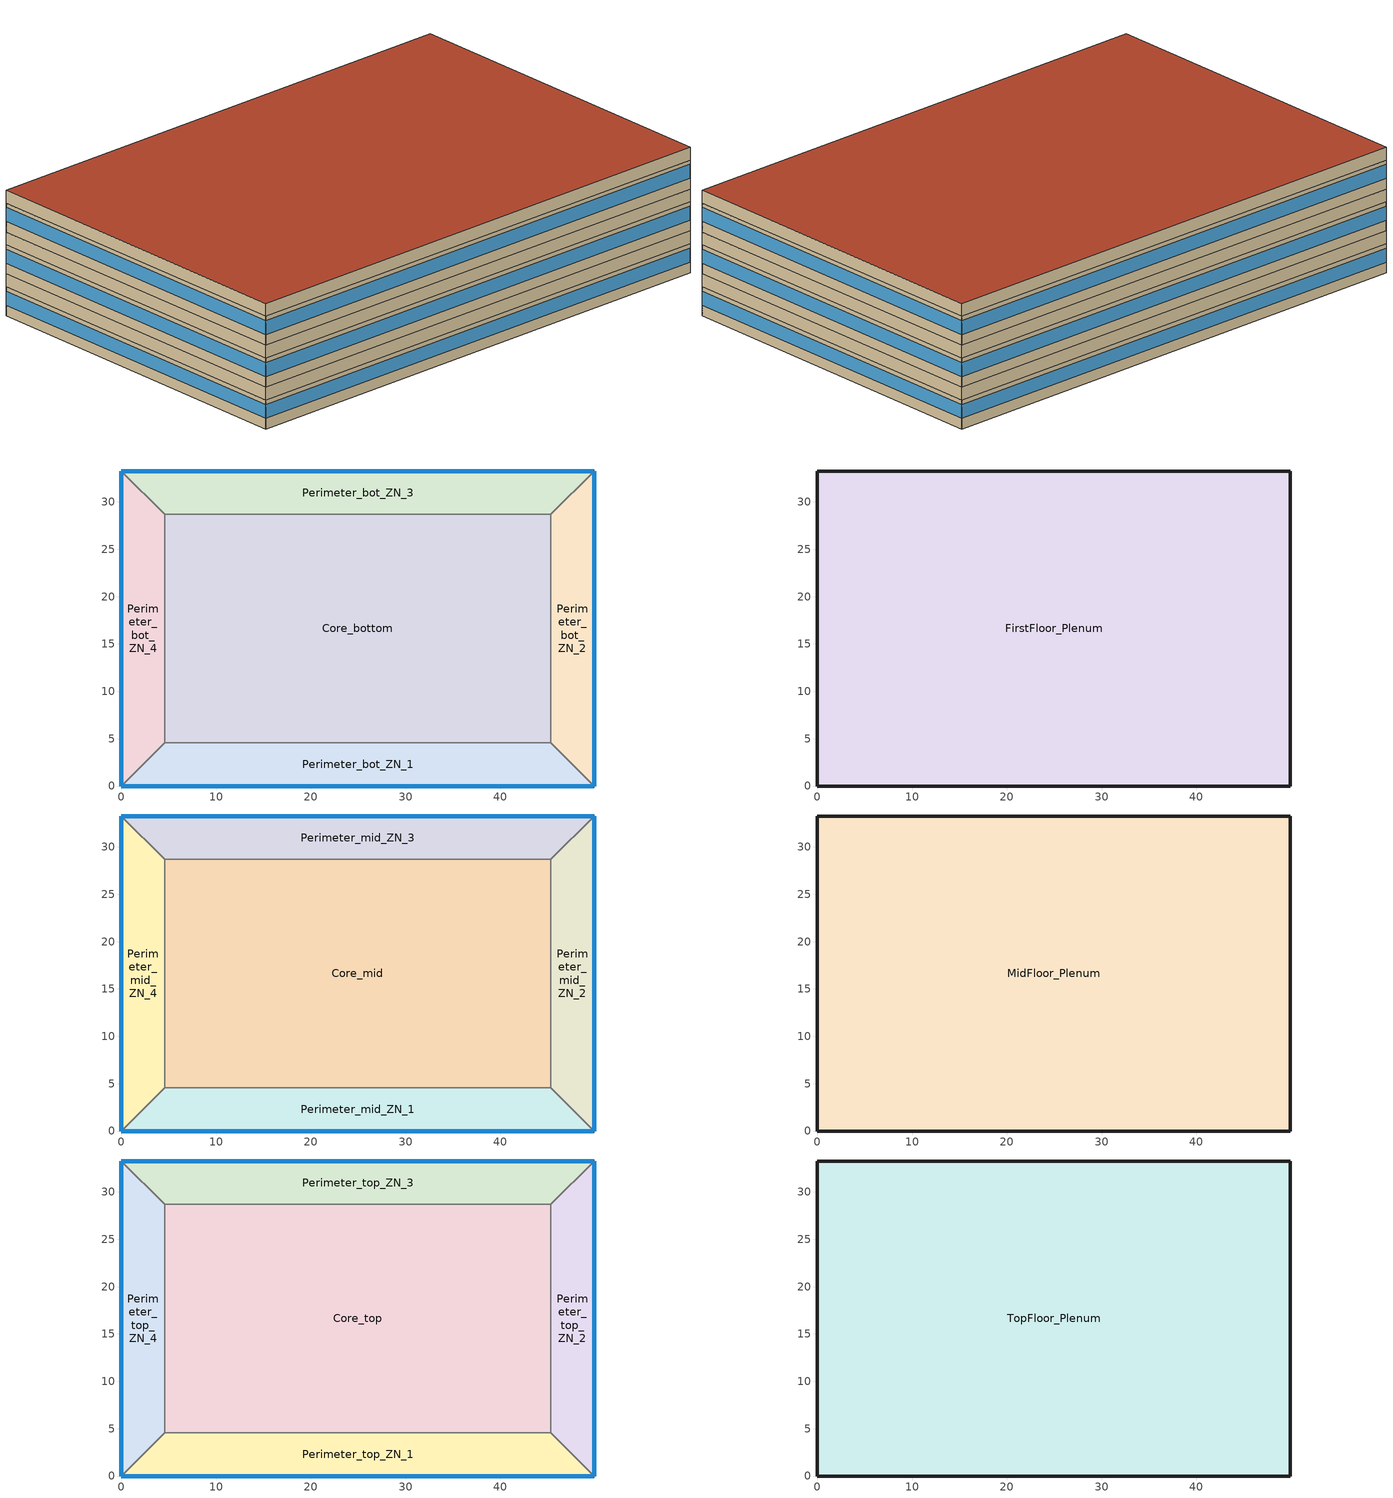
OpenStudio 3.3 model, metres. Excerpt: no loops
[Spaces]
Core_bottom
 floor ground (Core_bottom F-Factor Construction): 45.34,28.7 45.34,4.57 4.57,4.57 4.57,28.7 z0
 wall to Perimeter_bot_ZN_1: 4.57,4.57 45.34,4.57 z0:2.74
 wall to Perimeter_bot_ZN_2: 45.34,4.57 45.34,28.7 z0:2.74
 wall to Perimeter_bot_ZN_4: 4.57,28.7 4.57,4.57 z0:2.74
 wall to Perimeter_bot_ZN_3: 45.34,28.7 4.57,28.7 z0:2.74
Perimeter_bot_ZN_2
 floor ground (Perimeter_bot_ZN_2 F-Factor Construction): 49.91,33.27 49.91,0 45.34,4.57 45.34,28.7 z0
 wall outside: 49.91,0 49.91,33.27 z0:2.74
 wall to Perimeter_bot_ZN_1: 45.34,4.57 49.91,0 z0:2.74
 wall to Perimeter_bot_ZN_3: 49.91,33.27 45.34,28.7 z0:2.74
 window: 49.91,0 49.91,33.27 z1.02:2.33
Perimeter_bot_ZN_3
 floor ground (Perimeter_bot_ZN_3 F-Factor Construction): 49.91,33.27 45.34,28.7 4.57,28.7 0,33.27 z0
 wall outside: 49.91,33.27 0,33.27 z0:2.74
 wall to Perimeter_bot_ZN_4: 0,33.27 4.57,28.7 z0:2.74
 window: 49.91,33.27 0,33.27 z1.02:2.33
Perimeter_bot_ZN_1
 floor ground (Perimeter_bot_ZN_1 F-Factor Construction): 45.34,4.57 49.91,0 0,0 4.57,4.57 z0
 wall outside: 0,0 49.91,0 z0:2.74
 wall to Perimeter_bot_ZN_4: 4.57,4.57 0,0 z0:2.74
 window: 0,0 49.91,0 z1.02:2.33
Perimeter_bot_ZN_4
 floor ground (Perimeter_bot_ZN_4 F-Factor Construction): 0,33.27 4.57,28.7 4.57,4.57 0,0 z0
 wall outside: 0,33.27 0,0 z0:2.74
 window: 0,33.27 0,0 z1.02:2.33
FirstFloor_Plenum
 floor to Perimeter_bot_ZN_3: 49.91,33.27 45.34,28.7 4.57,28.7 0,33.27 z2.74
 floor to Perimeter_bot_ZN_1: 45.34,4.57 49.91,0 0,0 4.57,4.57 z2.74
 floor to Core_bottom: 45.34,28.7 45.34,4.57 4.57,4.57 4.57,28.7 z2.74
 floor to Perimeter_bot_ZN_4: 0,33.27 4.57,28.7 4.57,4.57 0,0 z2.74
 floor to Perimeter_bot_ZN_2: 49.91,33.27 49.91,0 45.34,4.57 45.34,28.7 z2.74
 wall outside: 0,33.27 0,0 49.91,0 49.91,33.27 0,33.27 z2.74:3.96
Perimeter_mid_ZN_4
 floor to FirstFloor_Plenum: 0,33.27 4.57,28.7 4.57,4.57 0,0 z3.96
 wall outside: 0,33.27 0,0 z3.96:6.71
 wall to Perimeter_mid_ZN_3: 4.57,28.7 0,33.27 z3.96:6.71
 wall to Core_mid: 4.57,4.57 4.57,28.7 z3.96:6.71
 wall to Perimeter_mid_ZN_1: 0,0 4.57,4.57 z3.96:6.71
 window: 0,33.27 0,0 z4.98:6.29
Perimeter_mid_ZN_1
 floor to FirstFloor_Plenum: 45.34,4.57 49.91,0 0,0 4.57,4.57 z3.96
 wall outside: 0,0 49.91,0 z3.96:6.71
 wall to Core_mid: 45.34,4.57 4.57,4.57 z3.96:6.71
 wall to Perimeter_mid_ZN_2: 49.91,0 45.34,4.57 z3.96:6.71
 window: 0,0 49.91,0 z4.98:6.29
Perimeter_mid_ZN_2
 floor to FirstFloor_Plenum: 49.91,33.27 49.91,0 45.34,4.57 45.34,28.7 z3.96
 wall outside: 49.91,0 49.91,33.27 z3.96:6.71
 wall to Perimeter_mid_ZN_3: 49.91,33.27 45.34,28.7 z3.96:6.71
 wall to Core_mid: 45.34,28.7 45.34,4.57 z3.96:6.71
 window: 49.91,0 49.91,33.27 z4.98:6.29
Core_mid
 floor to FirstFloor_Plenum: 45.34,28.7 45.34,4.57 4.57,4.57 4.57,28.7 z3.96
 wall to Perimeter_mid_ZN_3: 45.34,28.7 4.57,28.7 z3.96:6.71
Perimeter_mid_ZN_3
 floor to FirstFloor_Plenum: 49.91,33.27 45.34,28.7 4.57,28.7 0,33.27 z3.96
 wall outside: 49.91,33.27 0,33.27 z3.96:6.71
 window: 49.91,33.27 0,33.27 z4.98:6.29
MidFloor_Plenum
 floor to Perimeter_mid_ZN_3: 49.91,33.27 45.34,28.7 4.57,28.7 0,33.27 z6.71
 floor to Perimeter_mid_ZN_4: 0,33.27 4.57,28.7 4.57,4.57 0,0 z6.71
 floor to Core_mid: 45.34,28.7 45.34,4.57 4.57,4.57 4.57,28.7 z6.71
 floor to Perimeter_mid_ZN_2: 49.91,33.27 49.91,0 45.34,4.57 45.34,28.7 z6.71
 floor to Perimeter_mid_ZN_1: 45.34,4.57 49.91,0 0,0 4.57,4.57 z6.71
 wall outside: 0,33.27 0,0 49.91,0 49.91,33.27 0,33.27 z6.71:7.92
Perimeter_top_ZN_3
 floor to MidFloor_Plenum: 49.91,33.27 45.34,28.7 4.57,28.7 0,33.27 z7.92
 wall outside: 49.91,33.27 0,33.27 z7.92:10.67
 wall to Perimeter_top_ZN_4: 0,33.27 4.57,28.7 z7.92:10.67
 wall to Core_top: 4.57,28.7 45.34,28.7 z7.92:10.67
 wall to Perimeter_top_ZN_2: 45.34,28.7 49.91,33.27 z7.92:10.67
 window: 49.91,33.27 0,33.27 z8.95:10.25
Perimeter_top_ZN_4
 floor to MidFloor_Plenum: 0,33.27 4.57,28.7 4.57,4.57 0,0 z7.92
 wall outside: 0,33.27 0,0 z7.92:10.67
 wall to Perimeter_top_ZN_1: 0,0 4.57,4.57 z7.92:10.67
 wall to Core_top: 4.57,4.57 4.57,28.7 z7.92:10.67
 window: 0,33.27 0,0 z8.95:10.25
Core_top
 floor to MidFloor_Plenum: 45.34,28.7 45.34,4.57 4.57,4.57 4.57,28.7 z7.92
 wall to Perimeter_top_ZN_1: 4.57,4.57 45.34,4.57 z7.92:10.67
 wall to Perimeter_top_ZN_2: 45.34,4.57 45.34,28.7 z7.92:10.67
Perimeter_top_ZN_2
 floor to MidFloor_Plenum: 49.91,33.27 49.91,0 45.34,4.57 45.34,28.7 z7.92
 wall outside: 49.91,0 49.91,33.27 z7.92:10.67
 wall to Perimeter_top_ZN_1: 45.34,4.57 49.91,0 z7.92:10.67
 window: 49.91,0 49.91,33.27 z8.95:10.25
Perimeter_top_ZN_1
 floor to MidFloor_Plenum: 45.34,4.57 49.91,0 0,0 4.57,4.57 z7.92
 wall outside: 0,0 49.91,0 z7.92:10.67
 window: 0,0 49.91,0 z8.95:10.25
TopFloor_Plenum
 floor to Perimeter_top_ZN_4: 0,33.27 4.57,28.7 4.57,4.57 0,0 z10.67
 floor to Perimeter_top_ZN_2: 49.91,33.27 49.91,0 45.34,4.57 45.34,28.7 z10.67
 floor to Core_top: 45.34,28.7 45.34,4.57 4.57,4.57 4.57,28.7 z10.67
 floor to Perimeter_top_ZN_3: 49.91,33.27 45.34,28.7 4.57,28.7 0,33.27 z10.67
 floor to Perimeter_top_ZN_1: 45.34,4.57 49.91,0 0,0 4.57,4.57 z10.67
 wall outside: 0,33.27 0,0 49.91,0 49.91,33.27 0,33.27 z10.67:11.89
 roof outside: 49.91,0 49.91,33.27 0,33.27 0,0 z11.89
[Site]
Washington Dc Dulles IntL Ar: Latitude {deg}=38.98; Longitude {deg}=-77.47; Time Zone {hr}=-5; Elevation {m}=82; Terrain=City
[Building]
Ref Bldg Medium Office New2004_v1.3_5.0: North Axis {deg}=0
[ClimateZones]
Climate Zone Institution Name 1=ASHRAE; Climate Zone Document Name 1=ANSI/ASHRAE Standard 169; Climate Zone Document Year 1=2006; Climate Zone Institution Name 2=CEC; Climate Zone Document Name 2=California Climate Zone Descriptions; Climate Zone Document Year 2=1995
[SizingPeriod:DesignDay] Barometric Pressure {Pa}=100344; Rain Indicator=No; Snow Indicator=No; Day of Month=21; Daylight Saving Time Indicator=No; Dry-Bulb Temperature Range Modifier Type=DefaultMultipliers
Name | Maximum Dry-Bulb Temperature {C} | Daily Dry-Bulb Temperature Range {deltaC} | Wind Speed {m/s} | Wind Direction {deg} | Sky Clearness | Month | Day Type | Humidity Condition Type | Wetbulb or DewPoint at Maximum Dry-Bulb {C} | Solar Model Indicator | ASHRAE Clear Sky Optical Depth for Beam Irradiance | ASHRAE Clear Sky Optical Depth for Diffuse Irradiance | Enthalpy at Maximum Dry-Bulb {J/kg}
Washington Dc Dulles IntL Ar Ann Htg 99.6% Condns DB | -11.8 | 0 | 2.7 | 310 | 0 | 1 | WinterDesignDay | Wetbulb | -11.8 | ASHRAEClearSky
Washington Dc Dulles IntL Ar Ann Hum_n 99.6% Condns DP=>MCDB | -9 | 0 | 2.7 | 310 | 0 | 1 | WinterDesignDay | Dewpoint | -19.5 | ASHRAEClearSky
Washington Dc Dulles IntL Ar Ann Htg Wind 99.6% Condns WS=>MCDB | 0.8 | 0 | 11.2 | 310 | 0 | 1 | WinterDesignDay | Wetbulb | 0.8 | ASHRAEClearSky
Washington Dc Dulles IntL Ar Ann Clg .4% Condns DB=>MWB | 34.1 | 11.4 | 4 | 290 |  | 7 | SummerDesignDay | Wetbulb | 23.9 | ASHRAETau | 0.544 | 1.787
Washington Dc Dulles IntL Ar Ann Clg .4% Condns WB=>MDB | 31.6 | 11.4 | 4 | 290 |  | 7 | SummerDesignDay | Wetbulb | 25.4 | ASHRAETau | 0.544 | 1.787
Washington Dc Dulles IntL Ar Ann Clg .4% Condns DP=>MDB | 27.8 | 11.4 | 4 | 290 |  | 7 | SummerDesignDay | Dewpoint | 23.6 | ASHRAETau | 0.544 | 1.787
Washington Dc Dulles IntL Ar Ann Clg .4% Condns Enth=>MDB | 31.6 | 11.4 | 4 | 290 |  | 7 | SummerDesignDay | Enthalpy | 23 | ASHRAETau | 0.544 | 1.787 | 78000
[Site:GroundTemperature:FCfactorMethod]

[DefaultConstructionSet]
189.1-2009 - CZ4 - Office: Default Exterior Surface Constructions=Default Surface Constructions 10; Default Interior Surface Constructions=Default Surface Constructions 11; Default Ground Contact Surface Constructions=Default Surface Constructions 12; Default Exterior SubSurface Constructions=Default Sub Surface Constructions 7; Default Interior SubSurface Constructions=Default Sub Surface Constructions 8; Interior Partition Construction=Interior Partition
[DefaultSurfaceConstructions]
Name | Floor Construction | Wall Construction | Roof Ceiling Construction
Default Surface Constructions 10 | ExtSlabCarpet 4in ClimateZone 1-8 | ASHRAE 189.1-2009 ExtWall Mass ClimateZone 4 | ASHRAE 189.1-2009 ExtRoof IEAD ClimateZone 2-5
Default Surface Constructions 11 | Interior Floor | Interior Wall | Interior Ceiling
Default Surface Constructions 12 | ExtSlabCarpet 4in ClimateZone 1-8 | ExtSlabCarpet 4in ClimateZone 1-8 | ExtSlabCarpet 4in ClimateZone 1-8
[DefaultSubSurfaceConstructions]
Name | Fixed Window Construction | Operable Window Construction | Door Construction | Tubular Daylight Dome Construction | Tubular Daylight Diffuser Construction
Default Sub Surface Constructions 7 | ASHRAE 189.1-2009 ExtWindow ClimateZone 4-5 | ASHRAE 189.1-2009 ExtWindow ClimateZone 4-5 | Exterior Door | Interior Window | Interior Window
Default Sub Surface Constructions 8 | Interior Window | Interior Window | Interior Door
[Construction]
Interior Partition; Interior Door: G05 25mm wood
ExtSlabCarpet 4in ClimateZone 1-8: MAT-CC05 4 HW CONCRETE, CP02 CARPET PAD
ASHRAE 189.1-2009 ExtWall Mass ClimateZone 4: 1IN Stucco, 8IN Concrete HW, Wall Insulation [37], 1/2IN Gypsum
ASHRAE 189.1-2009 ExtRoof IEAD ClimateZone 2-5: Roof Membrane, Roof Insulation [21], Metal Decking
Interior Floor: F16 Acoustic tile, F05 Ceiling air space resistance, M11 100mm lightweight concrete
Interior Wall: G01a 19mm gypsum board, F04 Wall air space resistance, G01a 19mm gypsum board
Interior Ceiling: M11 100mm lightweight concrete, F05 Ceiling air space resistance, F16 Acoustic tile
ASHRAE 189.1-2009 ExtWindow ClimateZone 4-5: Theoretical Glass [207]
Exterior Door: F08 Metal surface, I01 25mm insulation board
Interior Window: Clear 3mm
[Material] Thermal Absorptance=0.9
Name | Roughness | Thickness {m} | Conductivity {W/m-K} | Density {kg/m3} | Specific Heat {J/kg-K} | Solar Absorptance | Visible Absorptance
G05 25mm wood | MediumSmooth | 0.0254 | 0.15 | 608 | 1630 | 0.5 | 0.5
MAT-CC05 4 HW CONCRETE | Rough | 0.1016 | 1.311 | 2240 | 836.8 | 0.85 | 0.85
1IN Stucco | Smooth | 0.0253 | 0.6918 | 1858 | 837 | 0.92 | 0.92
8IN Concrete HW | MediumRough | 0.2033 | 1.7296 | 2243 | 837 | 0.65 | 0.65
Wall Insulation [37] | MediumRough | 0.0681 | 0.0432 | 91 | 837 | 0.5 | 0.5
1/2IN Gypsum | Smooth | 0.0127 | 0.16 | 784.9 | 830 | 0.4 | 0.4
Roof Membrane | VeryRough | 0.0095 | 0.16 | 1121.29 | 1460 | 0.7 | 0.7
Roof Insulation [21] | MediumRough | 0.2105 | 0.049 | 265 | 836.8 | 0.7 | 0.7
Metal Decking | MediumSmooth | 0.0015 | 45.006 | 7680 | 418.4 | 0.6 | 0.6
F16 Acoustic tile | MediumSmooth | 0.0191 | 0.06 | 368 | 590 | 0.3 | 0.3
M11 100mm lightweight concrete | MediumRough | 0.1016 | 0.53 | 1280 | 840 | 0.5 | 0.5
G01a 19mm gypsum board | MediumSmooth | 0.019 | 0.16 | 800 | 1090 | 0.4 | 0.4
F08 Metal surface | Smooth | 0.0008 | 45.28 | 7824 | 500 | 0.7 | 0.7
I01 25mm insulation board | MediumRough | 0.0254 | 0.03 | 43 | 1210 | 0.6 | 0.6
[Material:NoMass]
CP02 CARPET PAD: Roughness=Smooth; Thermal Resistance {m2-K/W}=0.1; Thermal Absorptance=0.9; Solar Absorptance=0.8; Visible Absorptance=0.8
[Material:AirGap]
Name | Thermal Resistance {m2-K/W}
F05 Ceiling air space resistance | 0.18
F04 Wall air space resistance | 0.15
[WindowMaterial:Glazing] Optical Data Type=SpectralAverage; Thickness {m}=0.003; Back Side Solar Reflectance at Normal Incidence=0; Back Side Visible Reflectance at Normal Incidence=0; Infrared Transmittance at Normal Incidence=0; Dirt Correction Factor for Solar and Visible Transmittance=1; Solar Diffusing=No
Name | Solar Transmittance at Normal Incidence | Front Side Solar Reflectance at Normal Incidence | Visible Transmittance at Normal Incidence | Front Side Visible Reflectance at Normal Incidence | Front Side Infrared Hemispherical Emissivity | Back Side Infrared Hemispherical Emissivity | Conductivity {W/m-K}
Theoretical Glass [207] | 0.3311 | 0.6189 | 0.44 | 0.51 | 0.9 | 0.9 | 0.0133
Clear 3mm | 0.837 | 0.075 | 0.898 | 0.081 | 0.84 | 0.84 | 0.9
[Construction:FfactorGroundFloor] F-Factor {W/m-K}=1.26344
Name | Area {m2} | PerimeterExposed {m}
Core_bottom F-Factor Construction | 983.537 | 0
Perimeter_bot_ZN_2 F-Factor Construction | 131.262 | 33.2738
Perimeter_bot_ZN_1 F-Factor Construction; Perimeter_bot_ZN_3 F-Factor Construction | 207.338 | 49.911
Perimeter_bot_ZN_4 F-Factor Construction | 131.254 | 33.2738
[Space] Default Construction Set=189.1-2009 - CZ4 - Office
Name | Space Type | Default Schedule Set | Building Story | Thermal Zone | Part of Total Floor Area
Perimeter_mid_ZN_4 | Office.WholeBuilding - Md Office | 189.1-2009 - Office - WholeBuilding - Md Office - CZ4-8 Schedule Set | Building Story 2 | TZ.Perimeter_mid_ZN_4 | Yes
Core_bottom | Office.WholeBuilding - Md Office | 189.1-2009 - Office - WholeBuilding - Md Office - CZ4-8 Schedule Set | Building Story 1 | TZ.Core_bottom | Yes
FirstFloor_Plenum | Any.Plenum | Any.Plenum Schedule Set | Building Story 1 | TZ.FirstFloor_Plenum | No
TopFloor_Plenum | Any.Plenum | Any.Plenum Schedule Set | Building Story 3 | TZ.TopFloor_Plenum | No
Perimeter_top_ZN_3 | Office.WholeBuilding - Md Office | 189.1-2009 - Office - WholeBuilding - Md Office - CZ4-8 Schedule Set | Building Story 3 | TZ.Perimeter_top_ZN_3 | Yes
Perimeter_bot_ZN_2 | Office.WholeBuilding - Md Office | 189.1-2009 - Office - WholeBuilding - Md Office - CZ4-8 Schedule Set | Building Story 1 | TZ.Perimeter_bot_ZN_2 | Yes
MidFloor_Plenum | Any.Plenum | Any.Plenum Schedule Set | Building Story 2 | TZ.MidFloor_Plenum | No
Perimeter_mid_ZN_1 | Office.WholeBuilding - Md Office | 189.1-2009 - Office - WholeBuilding - Md Office - CZ4-8 Schedule Set | Building Story 2 | TZ.Perimeter_mid_ZN_1 | Yes
Perimeter_bot_ZN_1 | Office.WholeBuilding - Md Office | 189.1-2009 - Office - WholeBuilding - Md Office - CZ4-8 Schedule Set | Building Story 1 | TZ.Perimeter_bot_ZN_1 | Yes
Perimeter_bot_ZN_3 | Office.WholeBuilding - Md Office | 189.1-2009 - Office - WholeBuilding - Md Office - CZ4-8 Schedule Set | Building Story 1 | TZ.Perimeter_bot_ZN_3 | Yes
Perimeter_mid_ZN_2 | Office.WholeBuilding - Md Office | 189.1-2009 - Office - WholeBuilding - Md Office - CZ4-8 Schedule Set | Building Story 2 | TZ.Perimeter_mid_ZN_2 | Yes
Perimeter_top_ZN_4 | Office.WholeBuilding - Md Office | 189.1-2009 - Office - WholeBuilding - Md Office - CZ4-8 Schedule Set | Building Story 3 | TZ.Perimeter_top_ZN_4 | Yes
Perimeter_bot_ZN_4 | Office.WholeBuilding - Md Office | 189.1-2009 - Office - WholeBuilding - Md Office - CZ4-8 Schedule Set | Building Story 1 | TZ.Perimeter_bot_ZN_4 | Yes
Core_top | Office.WholeBuilding - Md Office | 189.1-2009 - Office - WholeBuilding - Md Office - CZ4-8 Schedule Set | Building Story 3 | TZ.Core_top | Yes
Perimeter_top_ZN_2 | Office.WholeBuilding - Md Office | 189.1-2009 - Office - WholeBuilding - Md Office - CZ4-8 Schedule Set | Building Story 3 | TZ.Perimeter_top_ZN_2 | Yes
Perimeter_top_ZN_1 | Office.WholeBuilding - Md Office | 189.1-2009 - Office - WholeBuilding - Md Office - CZ4-8 Schedule Set | Building Story 3 | TZ.Perimeter_top_ZN_1 | Yes
Core_mid | Office.WholeBuilding - Md Office | 189.1-2009 - Office - WholeBuilding - Md Office - CZ4-8 Schedule Set | Building Story 2 | TZ.Core_mid | Yes
Perimeter_mid_ZN_3 | Office.WholeBuilding - Md Office | 189.1-2009 - Office - WholeBuilding - Md Office - CZ4-8 Schedule Set | Building Story 2 | TZ.Perimeter_mid_ZN_3 | Yes
[DefaultScheduleSet]
Name | Number of People Schedule | People Activity Level Schedule | Lighting Schedule | Electric Equipment Schedule | Infiltration Schedule
189.1-2009 - Office - WholeBuilding - Md Office - CZ4-8 Schedule Set | Medium Office Bldg Occ | Medium Office Activity | Office Bldg Light | Medium Office Bldg Equip | Medium Office Infil Quarter On
Any.Plenum Schedule Set
[DesignSpecification:OutdoorAir]
189.1-2009 - Office - WholeBuilding - Md Office - CZ4-8 Ventilation: Outdoor Air Method=Sum; Outdoor Air Flow per Person {m3/s-person}=0.00235974; Outdoor Air Flow per Floor Area {m3/s-m2}=0.0003048
[BuildingStory] Nominal Floor to Floor Height {m}=3.9624; Default Construction Set=189.1-2009 - CZ4 - Office; Default Schedule Set=189.1-2009 - Office - WholeBuilding - Md Office - CZ4-8 Schedule Set; Nominal Floor to Ceiling Height {m}=2.7432
Building Story 1; Building Story 2; Building Story 3
[Exterior:Lights:Definition]
Exterior Lights Definition 1: Design Level {W}=2500
[Exterior:Lights]
Exterior Lights 1: Exterior Lights Definition=Exterior Lights Definition 1; Schedule=Always On Discrete; Control Option=AstronomicalClock
[SpaceType] Default Construction Set=189.1-2009 - CZ4 - Office
Name | Default Schedule Set | Design Specification Outdoor Air Object | Standards Building Type | Standards Space Type
Office.WholeBuilding - Md Office | 189.1-2009 - Office - WholeBuilding - Md Office - CZ4-8 Schedule Set | 189.1-2009 - Office - WholeBuilding - Md Office - CZ4-8 Ventilation | Office | WholeBuilding - Md Office
Any.Plenum | Any.Plenum Schedule Set |  | Any | Plenum
[People:Definition]
Office.WholeBuilding - Md Office People Definition: Number of People Calculation Method=People/Area; People per Space Floor Area {person/m2}=0.0538196; Fraction Radiant=0.3
[People]
Office.WholeBuilding - Md Office People: People Definition=Office.WholeBuilding - Md Office People Definition; Space or SpaceType=Office.WholeBuilding - Md Office; Work Efficiency Schedule=Work Efficiency Schedule; Clothing Insulation Schedule=Clothing Schedule; Air Velocity Schedule=Air Velocity Schedule; Multiplier=1
[Lights:Definition]
Office.WholeBuilding - Md Office Lights Definition: Design Level Calculation Method=Watts/Area; Watts per Space Floor Area {W/m2}=9.68752; Fraction Radiant=0.7; Fraction Visible=0.2; Return Air Fraction=0
[Lights]
Office.WholeBuilding - Md Office Lights: Lights Definition=Office.WholeBuilding - Md Office Lights Definition; Space or SpaceType=Office.WholeBuilding - Md Office; Fraction Replaceable=1
[ElectricEquipment:Definition]
Office.WholeBuilding - Md Office Elec Equip Definition: Design Level Calculation Method=Watts/Area; Watts per Space Floor Area {W/m2}=8.07293; Fraction Latent=0; Fraction Radiant=0.5; Fraction Lost=0
[ElectricEquipment]
Office.WholeBuilding - Md Office Elec Equip: Electric Equipment Definition=Office.WholeBuilding - Md Office Elec Equip Definition; Space or SpaceType=Office.WholeBuilding - Md Office
[SpaceInfiltration:DesignFlowRate]
Office.WholeBuilding - Md Office Infiltration: Space or SpaceType=Office.WholeBuilding - Md Office; Design Flow Rate Calculation Method=Flow/ExteriorArea; Flow per Exterior Surface Area {m3/s-m2}=0.00030226
[ThermostatSetpoint:DualSetpoint] Heating Setpoint Temperature Schedule=Medium Office HtgSetp; Cooling Setpoint Temperature Schedule=Medium Office ClgSetp
Thermostat Setpoint Dual Setpoint 1; Thermostat Setpoint Dual Setpoint 2; Thermostat Setpoint Dual Setpoint 3; Thermostat Setpoint Dual Setpoint 4; Thermostat Setpoint Dual Setpoint 6; Thermostat Setpoint Dual Setpoint 7; Thermostat Setpoint Dual Setpoint 8; Thermostat Setpoint Dual Setpoint 10; Thermostat Setpoint Dual Setpoint 11; Thermostat Setpoint Dual Setpoint 12; Thermostat Setpoint Dual Setpoint 13; Thermostat Setpoint Dual Setpoint 14; Thermostat Setpoint Dual Setpoint 15; Thermostat Setpoint Dual Setpoint 16; Thermostat Setpoint Dual Setpoint 17
[ThermalZone] Use Ideal Air Loads=No
Name | Thermostat
TZ.Core_bottom | Thermostat Setpoint Dual Setpoint 1
TZ.Core_mid | Thermostat Setpoint Dual Setpoint 6
TZ.Core_top | Thermostat Setpoint Dual Setpoint 8
TZ.FirstFloor_Plenum; TZ.MidFloor_Plenum; TZ.TopFloor_Plenum
TZ.Perimeter_bot_ZN_1 | Thermostat Setpoint Dual Setpoint 17
TZ.Perimeter_bot_ZN_2 | Thermostat Setpoint Dual Setpoint 13
TZ.Perimeter_bot_ZN_3 | Thermostat Setpoint Dual Setpoint 3
TZ.Perimeter_bot_ZN_4 | Thermostat Setpoint Dual Setpoint 12
TZ.Perimeter_mid_ZN_1 | Thermostat Setpoint Dual Setpoint 2
TZ.Perimeter_mid_ZN_2 | Thermostat Setpoint Dual Setpoint 11
TZ.Perimeter_mid_ZN_3 | Thermostat Setpoint Dual Setpoint 7
TZ.Perimeter_mid_ZN_4 | Thermostat Setpoint Dual Setpoint 16
TZ.Perimeter_top_ZN_1 | Thermostat Setpoint Dual Setpoint 10
TZ.Perimeter_top_ZN_2 | Thermostat Setpoint Dual Setpoint 14
TZ.Perimeter_top_ZN_3 | Thermostat Setpoint Dual Setpoint 15
TZ.Perimeter_top_ZN_4 | Thermostat Setpoint Dual Setpoint 4
[Sizing:Zone] Zone Cooling Design Supply Air Temperature Input Method=SupplyAirTemperature; Zone Cooling Design Supply Air Temperature {C}=12.7778; Zone Cooling Design Supply Air Temperature Difference {deltaC}=11.11; Zone Heating Design Supply Air Temperature Input Method=SupplyAirTemperature; Zone Heating Design Supply Air Temperature {C}=32.2222; Zone Heating Design Supply Air Temperature Difference {deltaC}=11.11; Zone Cooling Design Supply Air Humidity Ratio {kg-H2O/kg-air}=0.0085; Zone Heating Design Supply Air Humidity Ratio {kg-H2O/kg-air}=0.008; Cooling Design Air Flow Method=DesignDay; Heating Design Air Flow Method=DesignDay; Account for Dedicated Outdoor Air System=No; Dedicated Outdoor Air System Control Strategy=NeutralSupplyAir; Dedicated Outdoor Air Low Setpoint Temperature for Design {C}=autosize; Dedicated Outdoor Air High Setpoint Temperature for Design {C}=autosize; Design Zone Air Distribution Effectiveness in Heating Mode=0.8
TZ.FirstFloor_Plenum; TZ.MidFloor_Plenum; TZ.TopFloor_Plenum
[AvailabilityManager:NightCycle]
AVM Night Cycle: Applicability Schedule=Always On Discrete hvac_library; Control Type=CycleOnAny; Thermostat Tolerance {deltaC}=1; Cycling Run Time {s}=3600
[Schedule:Constant] Value=1
Always On Discrete; Always On Discrete hvac_library
[Schedule:Ruleset]
Name | Default Day Schedule | Summer Design Day Schedule | Winter Design Day Schedule
Medium Office Bldg Occ | Medium Office Bldg Occ Default Schedule | Medium Office Bldg Occ Summer Design Day | Medium Office Bldg Occ Winter Design Day
Medium Office Activity | Medium Office Activity Default Schedule | Medium Office Activity Summer Design Day | Medium Office Activity Winter Design Day
Office Bldg Light | Office Bldg Light Default Schedule | Office Bldg Light Summer Design Day | Office Bldg Light Winter Design Day
Medium Office Bldg Equip | Medium Office Bldg Equip Default Schedule | Medium Office Bldg Equip Summer Design Day | Medium Office Bldg Equip Winter Design Day
Medium Office Infil Quarter On | Medium Office Infil Quarter On Default Schedule | Medium Office Infil Quarter On Summer Design Day | Medium Office Infil Quarter On Winter Design Day
Medium Office ClgSetp | Medium Office ClgSetp Default Schedule | Medium Office ClgSetp Summer Design Day | Medium Office ClgSetp Winter Design Day
Medium Office HtgSetp | Medium Office HtgSetp Default Schedule | Medium Office HtgSetp Summer Design Day | Medium Office HtgSetp Winter Design Day
Clothing Schedule | Clothing Schedule Default Winter Clothes
Air Velocity Schedule | Air Velocity Schedule Default
Work Efficiency Schedule | Work Efficiency Schedule Default
[Schedule:Day]
Medium Office Bldg Occ Default Schedule: 6, 0, 0, 7, 0, 0.1, 8, 0, 0.2, 12, 0, 0.95, 13, 0, 0.5, 17, 0, 0.95, 18, 0, 0.7, 20, 0, 0.4, 22, 0, 0.1, 24, 0, 0.05
Medium Office Bldg Occ Summer Design Day: 6, 0, 0, 22, 0, 1, 24, 0, 0.05
Medium Office Bldg Occ Winter Design Day; Medium Office Bldg Occ Rule 1 Day Schedule; Office Bldg Light Winter Design Day; Medium Office Bldg Equip Winter Design Day; Work Efficiency Schedule Default: 24, 0, 0
Medium Office Bldg Occ Rule 2 Day Schedule: 6, 0, 0, 8, 0, 0.1, 14, 0, 0.5, 17, 0, 0.1, 24, 0, 0
Medium Office Activity Default Schedule; Medium Office Activity Summer Design Day; Medium Office Activity Winter Design Day: 24, 0, 120
Office Bldg Light Default Schedule: 5, 0, 0.05, 7, 0, 0.1, 8, 0, 0.3, 17, 0, 0.9, 18, 0, 0.7, 20, 0, 0.5, 22, 0, 0.3, 23, 0, 0.1, 24, 0, 0.05
Office Bldg Light Summer Design Day; Medium Office Bldg Equip Summer Design Day; Medium Office Infil Quarter On Rule 1 Day Schedule; Clothing Schedule Default Winter Clothes: 24, 0, 1
Office Bldg Light Rule 1 Day Schedule: 24, 0, 0.05
Office Bldg Light Rule 2 Day Schedule: 6, 0, 0.05, 8, 0, 0.1, 14, 0, 0.5, 17, 0, 0.15, 24, 0, 0.05
Medium Office Bldg Equip Default Schedule: 8, 0, 0.4, 12, 0, 0.9, 13, 0, 0.8, 17, 0, 0.9, 18, 0, 0.8, 20, 0, 0.6, 22, 0, 0.5, 24, 0, 0.4
Medium Office Bldg Equip Rule 1 Day Schedule: 24, 0, 0.3
Medium Office Bldg Equip Rule 2 Day Schedule: 6, 0, 0.3, 8, 0, 0.4, 14, 0, 0.5, 17, 0, 0.35, 24, 0, 0.3
Medium Office Infil Quarter On Default Schedule; Medium Office Infil Quarter On Summer Design Day: 6, 0, 1, 22, 0, 0.25, 24, 0, 1
Medium Office Infil Quarter On Winter Design Day; Medium Office Infil Quarter On Rule 2 Day Schedule: 6, 0, 1, 18, 0, 0.25, 24, 0, 1
Medium Office ClgSetp Default Schedule; Medium Office ClgSetp Summer Design Day: 6, 0, 26.7, 22, 0, 24, 24, 0, 26.7
Medium Office ClgSetp Winter Design Day; Medium Office ClgSetp Rule 1 Day Schedule: 24, 0, 26.7
Medium Office ClgSetp Rule 2 Day Schedule: 6, 0, 26.7, 18, 0, 24, 24, 0, 26.7
Medium Office HtgSetp Default Schedule: 6, 0, 15.6, 22, 0, 21, 24, 0, 15.6
Medium Office HtgSetp Summer Design Day; Medium Office HtgSetp Rule 1 Day Schedule: 24, 0, 15.6
Medium Office HtgSetp Winter Design Day: 24, 0, 21
Medium Office HtgSetp Rule 2 Day Schedule: 6, 0, 15.6, 18, 0, 21, 24, 0, 15.6
Clothing Schedule Summer Clothes: 24, 0, 0.5
Air Velocity Schedule Default: 24, 0, 0.2
[Schedule:Rule] Date Specification Type=DateRange; Start Day=1
Name | Schedule Ruleset | Rule Order | Day Schedule | Apply Sunday | Apply Monday | Apply Tuesday | Apply Wednesday | Apply Thursday | Apply Friday | Apply Saturday | Start Month | End Month | End Day
Medium Office Bldg Occ Rule 1 | Medium Office Bldg Occ | 0 | Medium Office Bldg Occ Rule 1 Day Schedule | Yes | No | No | No | No | No | No | 1 | 12 | 31
Medium Office Bldg Occ Rule 2 | Medium Office Bldg Occ | 1 | Medium Office Bldg Occ Rule 2 Day Schedule | No | No | No | No | No | No | Yes | 1 | 12 | 31
Office Bldg Light Rule 1 | Office Bldg Light | 0 | Office Bldg Light Rule 1 Day Schedule | Yes | No | No | No | No | No | No | 1 | 12 | 31
Office Bldg Light Rule 2 | Office Bldg Light | 1 | Office Bldg Light Rule 2 Day Schedule | No | No | No | No | No | No | Yes | 1 | 12 | 31
Medium Office Bldg Equip Rule 1 | Medium Office Bldg Equip | 0 | Medium Office Bldg Equip Rule 1 Day Schedule | Yes | No | No | No | No | No | No | 1 | 12 | 31
Medium Office Bldg Equip Rule 2 | Medium Office Bldg Equip | 1 | Medium Office Bldg Equip Rule 2 Day Schedule | No | No | No | No | No | No | Yes | 1 | 12 | 31
Medium Office Infil Quarter On Rule 1 | Medium Office Infil Quarter On | 0 | Medium Office Infil Quarter On Rule 1 Day Schedule | Yes | No | No | No | No | No | No | 1 | 12 | 31
Medium Office Infil Quarter On Rule 2 | Medium Office Infil Quarter On | 1 | Medium Office Infil Quarter On Rule 2 Day Schedule | No | No | No | No | No | No | Yes | 1 | 12 | 31
Medium Office ClgSetp Rule 1 | Medium Office ClgSetp | 0 | Medium Office ClgSetp Rule 1 Day Schedule | Yes | No | No | No | No | No | No | 1 | 12 | 31
Medium Office ClgSetp Rule 2 | Medium Office ClgSetp | 1 | Medium Office ClgSetp Rule 2 Day Schedule | No | No | No | No | No | No | Yes | 1 | 12 | 31
Medium Office HtgSetp Rule 1 | Medium Office HtgSetp | 0 | Medium Office HtgSetp Rule 1 Day Schedule | Yes | No | No | No | No | No | No | 1 | 12 | 31
Medium Office HtgSetp Rule 2 | Medium Office HtgSetp | 1 | Medium Office HtgSetp Rule 2 Day Schedule | No | No | No | No | No | No | Yes | 1 | 12 | 31
Schedule Rule 1 | Clothing Schedule | 0 | Clothing Schedule Summer Clothes |  |  |  |  |  |  |  | 5 | 9 | 30
